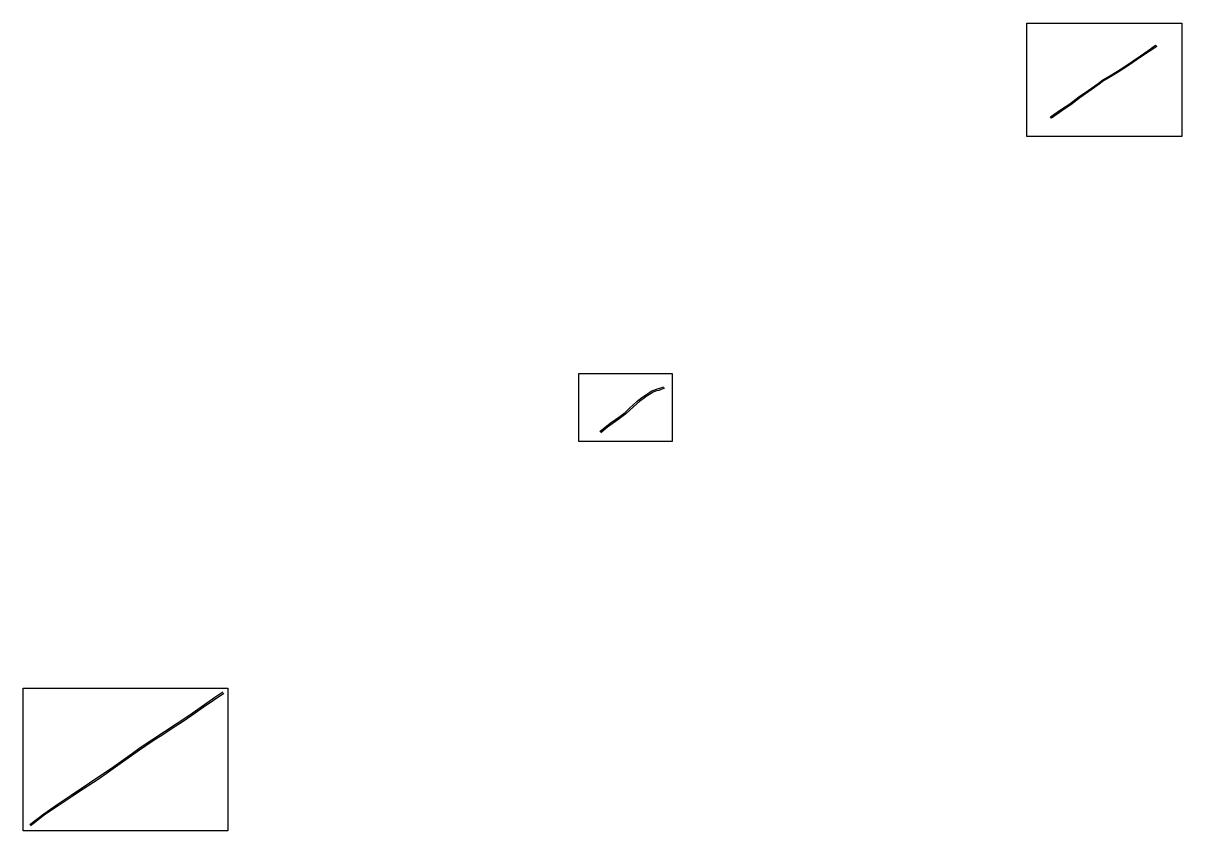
# Model space of a CAD drawing. Header units: metres. Extents: x 785414 to 788173, y 9308746 to 9310670.
import ezdxf

# ---------------------------------------------------------------- set-up
doc = ezdxf.new("R2010")
doc.units = ezdxf.units.M
doc.linetypes.add('CENTER', pattern=[2, 1.25, -0.25, 0.25, -0.25])
picture_1 = doc.add_image_def('image1.tif', size_in_pixel=(36983, 26941))
picture_2 = doc.add_image_def('image2.tif', size_in_pixel=(81321, 56735))
picture_3 = doc.add_image_def('image3.tif', size_in_pixel=(61643, 45124))

msp = doc.modelspace()

# ---------------------------------------------------------------- linework, layer by layer
at = {"color": 1}
for p, q in [((788074.8, 9310592.8), (788092.6, 9310605.4)), ((788094.9, 9310602.6), (788076.6, 9310590.9)), ((788092.6, 9310605.4), (788110.5, 9310618)), ((788113.2, 9310615), (788094.9, 9310602.6)), ((788039.3, 9310568.6), (788056.8, 9310580.8)), ((788058.6, 9310578.6), (788041, 9310566.5)), ((788056.8, 9310580.8), (788074.8, 9310592.8)), ((788076.6, 9310590.9), (788058.6, 9310578.6)), ((787997.6, 9310542.8), (788020.1, 9310556.1)), ((788021.5, 9310553.7), (787999.2, 9310540.1)), ((788020.1, 9310556.1), (788039.3, 9310568.6)), ((788041, 9310566.5), (788021.5, 9310553.7)), ((787949.8, 9310510), (787974.2, 9310527.1)), ((787976.2, 9310525), (787959.9, 9310513.4)), ((787974.2, 9310527.1), (787985.2, 9310535.8)), ((787986.7, 9310533.1), (787976.2, 9310525)), ((787985.2, 9310535.8), (787997.6, 9310542.8)), ((787999.2, 9310540.1), (787986.7, 9310533.1)), ((787906.5, 9310478.5), (787927.6, 9310494.7)), ((787930, 9310492.6), (787908.6, 9310476)), ((787927.6, 9310494.7), (787949.8, 9310510)), ((787951.5, 9310507.7), (787930, 9310492.6)), ((787959.9, 9310513.4), (787951.5, 9310507.7)), ((787860.4, 9310447.6), (787884.3, 9310463.7)), ((787887, 9310461.9), (787862.8, 9310444.3)), ((787884.3, 9310463.7), (787906.5, 9310478.5)), ((787908.6, 9310476), (787887, 9310461.9)), ((786932.2, 9309801.4), (786939.6, 9309804.2)), ((786941.5, 9309800.6), (786933.6, 9309797.6)), ((786875.7, 9309769.1), (786884.2, 9309776.3)), ((786892.6, 9309777.4), (786881.8, 9309768.9)), ((786884.2, 9309776.3), (786894.6, 9309783.7)), ((786897.5, 9309780.7), (786892.6, 9309777.4)), ((786894.6, 9309783.7), (786906.5, 9309791.4)), ((786909.5, 9309788.5), (786897.5, 9309780.7)), ((786906.5, 9309791.4), (786909.7, 9309793.5)), ((786914, 9309791.1), (786909.5, 9309788.5)), ((786909.7, 9309793.5), (786912, 9309794.6)), ((786913.8, 9309795.5), (786924.4, 9309799)), ((786915.8, 9309791.9), (786914, 9309791.1)), ((786922.6, 9309794.2), (786915.8, 9309791.9)), ((786927.5, 9309795.5), (786922.6, 9309794.2)), ((786933.6, 9309797.6), (786927.5, 9309795.5)), ((786847.3, 9309743.2), (786857.9, 9309753.4)), ((786868.4, 9309757.2), (786849.6, 9309739.7)), ((786857.9, 9309753.4), (786875.7, 9309769.1)), ((786881.8, 9309768.9), (786868.4, 9309757.2)), ((786787.2, 9309697.8), (786812, 9309717.3)), ((786830.3, 9309725.7), (786805.2, 9309707.7)), ((786812, 9309717.3), (786834.7, 9309733.3)), ((786849.6, 9309739.7), (786830.3, 9309725.7)), ((786834.7, 9309733.3), (786847.3, 9309743.2)), ((786805.2, 9309707.7), (786789.4, 9309694.8)), ((785870.6, 9309064.4), (785889.6, 9309077.2)), ((785463.9, 9308787.1), (785495.3, 9308809.1)), ((785430.1, 9308761.7), (785463.9, 9308787.1)), ((785464.4, 9308783.6), (785437.8, 9308762.6)), ((785495, 9308804.2), (785464.4, 9308783.6)), ((785437.8, 9308762.6), (785432.1, 9308758.1))]:
    msp.add_line(p, q, dxfattribs=at)
at = {"color": 4}
for p, q in [((788110.5, 9310618), (788113.2, 9310615)), ((787862.6, 9310444.2), (787860.4, 9310447.6)), ((786924.4, 9309799), (786932.2, 9309801.4)), ((786912, 9309794.6), (786913.8, 9309795.5))]:
    msp.add_line(p, q, dxfattribs=at)
at = {"color": 1, "linetype": 'CENTER', "ltscale": 1000}
for p, q in [((785811.1, 9309022.9), (785870.6, 9309064.4)), ((785891.8, 9309073.8), (785843.2, 9309040.5)), ((785823.5, 9309026.8), (785797.5, 9309008.1)), ((785843.2, 9309040.5), (785823.5, 9309026.8)), ((785750.8, 9308983.1), (785811.1, 9309022.9)), ((785797.5, 9309008.1), (785766.6, 9308988.1)), ((785692.6, 9308944.8), (785750.8, 9308983.1)), ((785746.8, 9308975.1), (785724.2, 9308960.9)), ((785766.6, 9308988.1), (785746.8, 9308975.1)), ((785674.8, 9308931.7), (785692.6, 9308944.8)), ((785724.2, 9308960.9), (785691.6, 9308938.6)), ((785629.9, 9308899.2), (785674.8, 9308931.7)), ((785691.6, 9308938.6), (785645.5, 9308905.7)), ((785572.3, 9308860.6), (785629.9, 9308899.2)), ((785645.5, 9308905.7), (785617.7, 9308886.1)), ((785592.7, 9308868.7), (785546.3, 9308838.6)), ((785617.7, 9308886.1), (785592.7, 9308868.7)), ((785528.4, 9308831.1), (785572.3, 9308860.6)), ((785546.3, 9308838.6), (785533.3, 9308829.6)), ((785514, 9308816.6), (785495, 9308804.2)), ((785495.3, 9308809.1), (785528.4, 9308831.1)), ((785533.3, 9308829.6), (785514, 9308816.6))]:
    msp.add_line(p, q, dxfattribs=at)

# ---------------------------------------------------------------- pictures from other files: only their frames are drawn
image = msp.add_image(picture_3, insert=(787803.6, 9310400.1), size_in_units=(369.4, 270.4))
image.dxf.flags = 7
image = msp.add_image(picture_1, insert=(786737.7, 9309674), size_in_units=(221.8, 161.6))
image.dxf.flags = 7
image = msp.add_image(picture_2, insert=(785414.3, 9308746.3), size_in_units=(487.3, 340))
image.dxf.flags = 7

doc.saveas('drawing.dxf')
